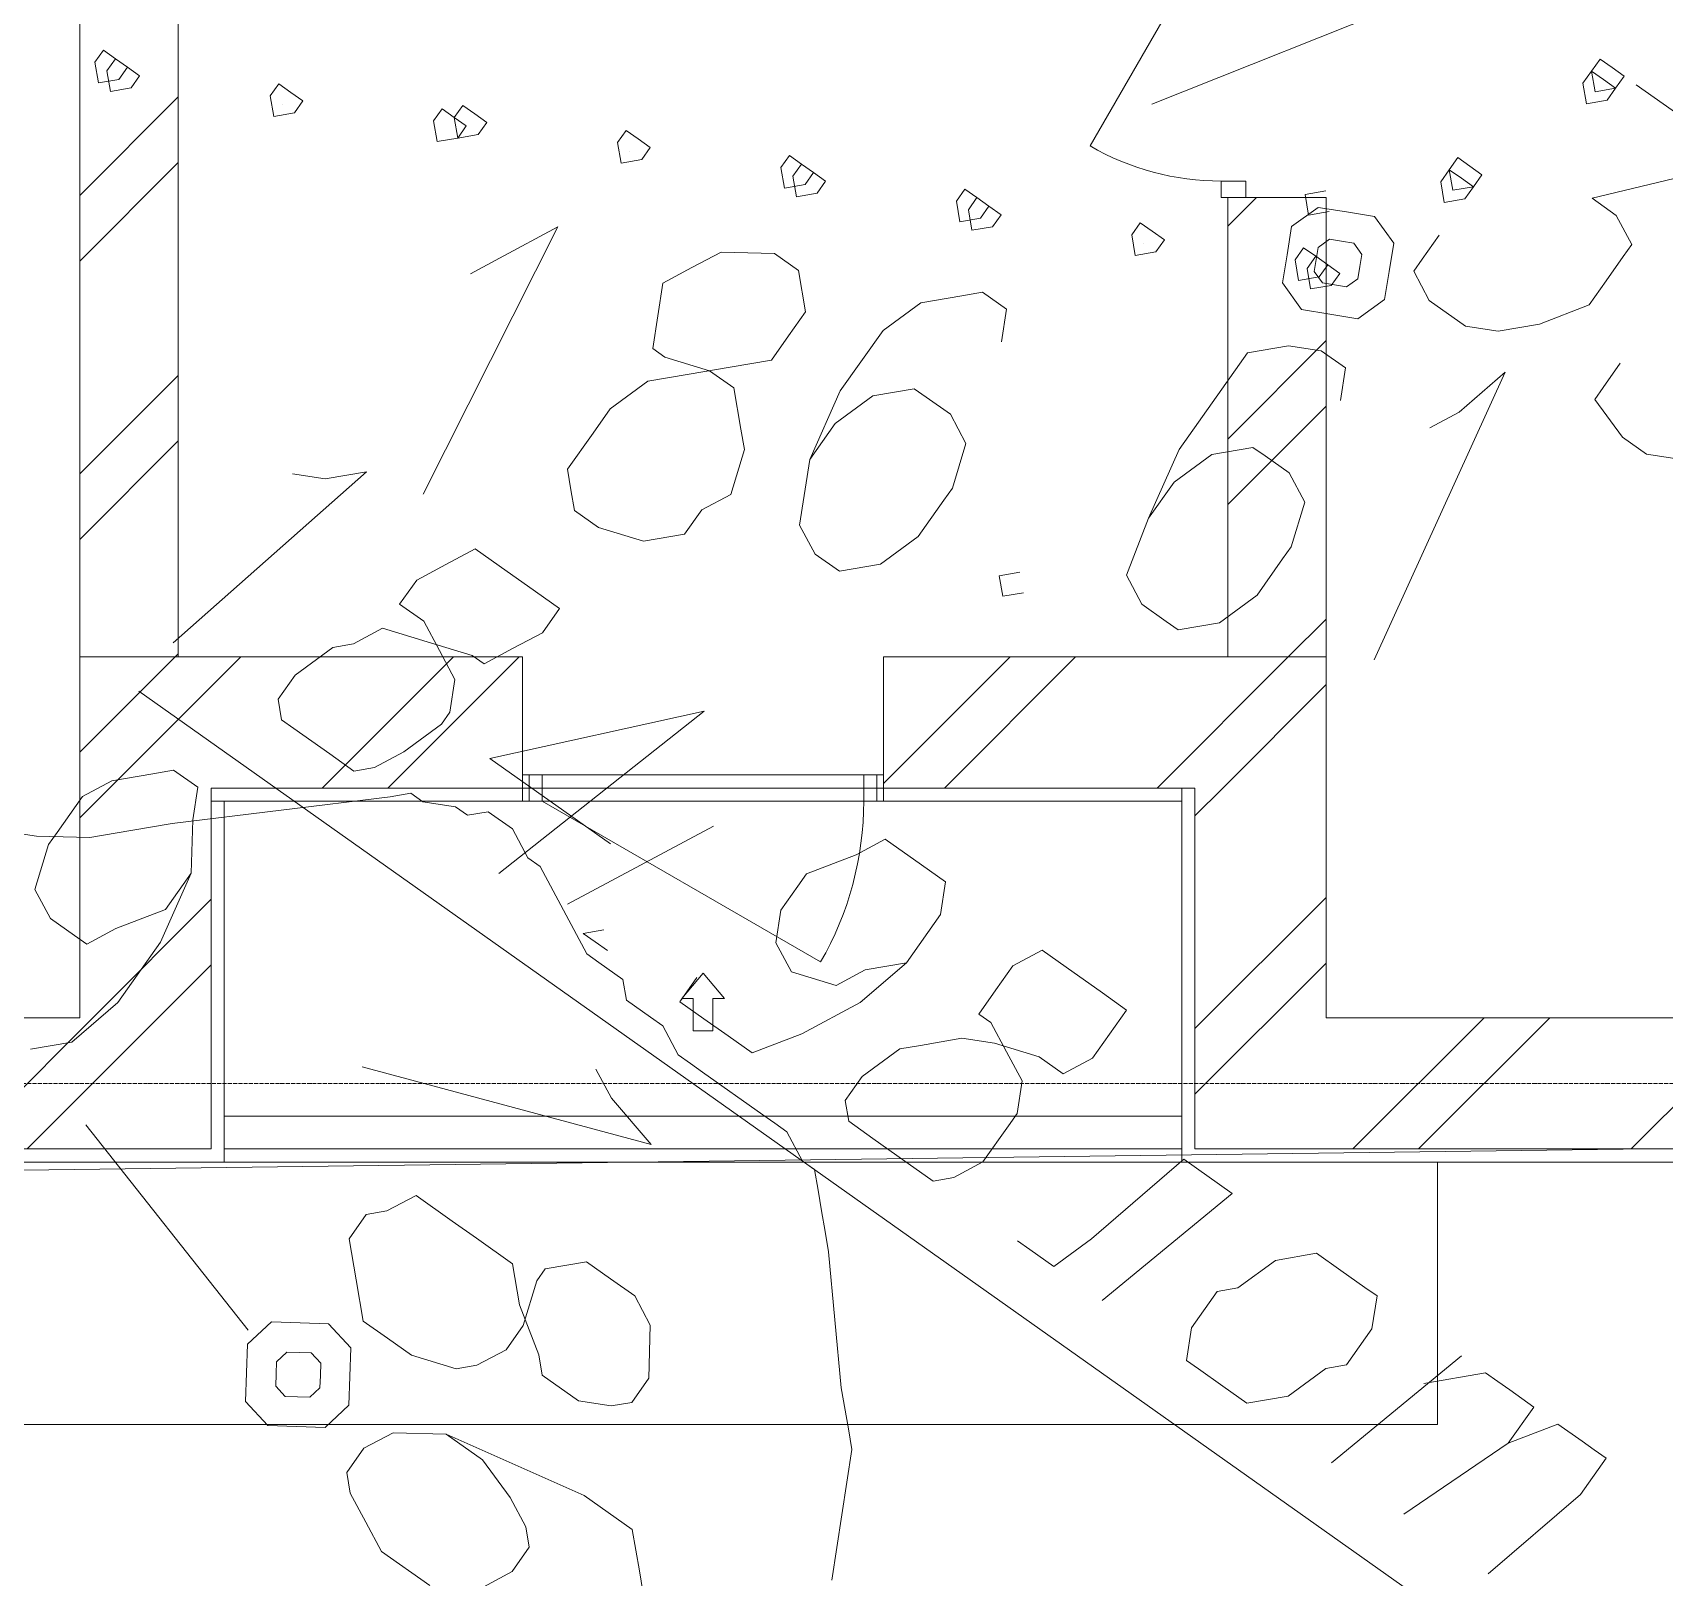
# Model space of a CAD drawing. Header units: millimetres. Extents: x -45570 to 57695, y -24100 to 57483.
# Drawn here: x 5756 to 10731, y -1506 to 3202 of the extents above; entities that cross this region are included whole.
import ezdxf

# ---------------------------------------------------------------- set-up
doc = ezdxf.new("R2010")
doc.units = ezdxf.units.MM
doc.linetypes.add('Осевая 12-2-2', pattern=[16, 12, -2, 0, -2])
for name, color, linetype, lineweight in [('A-DOOR', 8, 'Continuous', 9), ('A-FLOR', 8, 'Continuous', 9), ('A-WALL', 8, 'Continuous', 18), ('A-WALL-PATT', 8, 'Continuous', 9), ('S-GRID', 8, 'Continuous', 9), ('НВК_ГП', 8, 'Continuous', 18), ('НВК_топо', 9, 'Continuous', 9)]:
    doc.layers.add(name, color=color, linetype=linetype, lineweight=lineweight)
pattern_1 = [(45, (0, 0), (-424.264, 424.264), []), (45, (0, 200), (-424.264, 424.264), [])]

# ---------------------------------------------------------------- blocks, each defined once
blk = doc.blocks.new('ТОПО')
at = {"layer": 'НВК_топо'}
for p, q in [((10167.5, 3382), (9168.5, 2984.6)), ((5971.8, 3148.5), (5945.8, 3111.7)), ((5971.8, 3148.5), (5945.8, 3111.7)), ((5971.8, 3148.5), (5945.8, 3111.7)), ((5971.8, 3148.5), (5945.8, 3111.7)), ((5971.8, 3148.5), (5945.8, 3111.7)), ((6008.6, 3122.5), (5971.8, 3148.5)), ((6008.6, 3122.5), (5971.8, 3148.5)), ((6008.6, 3122.5), (5971.8, 3148.5)), ((6008.6, 3122.5), (5971.8, 3148.5)), ((6008.6, 3122.5), (5971.8, 3148.5)), ((5945.8, 3111.7), (5956.5, 3048.9)), ((5945.8, 3111.7), (5956.5, 3048.9)), ((5945.8, 3111.7), (5956.5, 3048.9)), ((5945.8, 3111.7), (5956.5, 3048.9)), ((5945.8, 3111.7), (5956.5, 3048.9)), ((6008.6, 3122.5), (5982.6, 3085.7)), ((6008.6, 3122.5), (5982.6, 3085.7)), ((6008.6, 3122.5), (5982.6, 3085.7)), ((5982.6, 3085.7), (5993.3, 3022.9)), ((5982.6, 3085.7), (5993.3, 3022.9)), ((5982.6, 3085.7), (5993.3, 3022.9)), ((6045.4, 3096.5), (6008.6, 3122.5)), ((6045.4, 3096.5), (6008.6, 3122.5)), ((6045.4, 3096.5), (6008.6, 3122.5)), ((6045.4, 3096.5), (6008.6, 3122.5)), ((6045.4, 3096.5), (6008.6, 3122.5)), ((6045.4, 3096.5), (6008.6, 3122.5)), ((6045.4, 3096.5), (6008.6, 3122.5)), ((6045.4, 3096.5), (6008.6, 3122.5)), ((6019.4, 3059.7), (6045.4, 3096.5)), ((6019.4, 3059.7), (6045.4, 3096.5)), ((6019.4, 3059.7), (6045.4, 3096.5)), ((6019.4, 3059.7), (6045.4, 3096.5)), ((6019.4, 3059.7), (6045.4, 3096.5)), ((6082.2, 3070.4), (6045.4, 3096.5)), ((6082.2, 3070.4), (6045.4, 3096.5)), ((6082.2, 3070.4), (6045.4, 3096.5)), ((10509.3, 3084.8), (10483.3, 3048.1)), ((10509.3, 3084.8), (10483.3, 3048.1)), ((10509.3, 3084.8), (10483.3, 3048.1)), ((10509.3, 3084.8), (10483.3, 3048.1)), ((10509.3, 3084.8), (10483.3, 3048.1)), ((10535.4, 3121.6), (10509.3, 3084.8)), ((10535.4, 3121.6), (10509.3, 3084.8)), ((10535.4, 3121.6), (10509.3, 3084.8)), ((10546.1, 3058.8), (10509.3, 3084.8)), ((10546.1, 3058.8), (10509.3, 3084.8)), ((10546.1, 3058.8), (10509.3, 3084.8)), ((10509.3, 3084.8), (10520.1, 3022)), ((10546.1, 3058.8), (10509.3, 3084.8)), ((10509.3, 3084.8), (10520.1, 3022)), ((10546.1, 3058.8), (10509.3, 3084.8)), ((10509.3, 3084.8), (10520.1, 3022)), ((10572.2, 3095.6), (10535.4, 3121.6)), ((10572.2, 3095.6), (10535.4, 3121.6)), ((10572.2, 3095.6), (10535.4, 3121.6)), ((10608.9, 3069.6), (10572.2, 3095.6)), ((10608.9, 3069.6), (10572.2, 3095.6)), ((10608.9, 3069.6), (10572.2, 3095.6)), ((5956.5, 3048.9), (6019.4, 3059.7)), ((5956.5, 3048.9), (6019.4, 3059.7)), ((5956.5, 3048.9), (6019.4, 3059.7)), ((5956.5, 3048.9), (6019.4, 3059.7)), ((5956.5, 3048.9), (6019.4, 3059.7)), ((6019.4, 3059.7), (6019.4, 3059.7)), ((6019.4, 3059.7), (6019.4, 3059.7)), ((6056.1, 3033.6), (6082.2, 3070.4)), ((6056.1, 3033.6), (6082.2, 3070.4)), ((6056.1, 3033.6), (6082.2, 3070.4)), ((6506.7, 3046.1), (6480.6, 3009.3)), ((6506.7, 3046.1), (6480.6, 3009.3)), ((6543.5, 3020.1), (6506.7, 3046.1)), ((6543.5, 3020.1), (6506.7, 3046.1)), ((10483.3, 3048.1), (10494.1, 2985.2)), ((10483.3, 3048.1), (10494.1, 2985.2)), ((10483.3, 3048.1), (10494.1, 2985.2)), ((10483.3, 3048.1), (10494.1, 2985.2)), ((10483.3, 3048.1), (10494.1, 2985.2)), ((10582.9, 3032.8), (10546.1, 3058.8)), ((10546.1, 3058.8), (10546.1, 3058.8)), ((10582.9, 3032.8), (10546.1, 3058.8)), ((10546.1, 3058.8), (10546.1, 3058.8)), ((10582.9, 3032.8), (10546.1, 3058.8)), ((10582.9, 3032.8), (10546.1, 3058.8)), ((10582.9, 3032.8), (10546.1, 3058.8)), ((10582.9, 3032.8), (10608.9, 3069.6)), ((10582.9, 3032.8), (10608.9, 3069.6)), ((10582.9, 3032.8), (10608.9, 3069.6)), ((10645.7, 3043.5), (10976.9, 2809.2)), ((5993.3, 3022.9), (6056.1, 3033.6)), ((5993.3, 3022.9), (6056.1, 3033.6)), ((5993.3, 3022.9), (6056.1, 3033.6)), ((6480.6, 3009.3), (6491.4, 2946.5)), ((6480.6, 3009.3), (6491.4, 2946.5)), ((6580.3, 2994), (6543.5, 3020.1)), ((6580.3, 2994), (6543.5, 3020.1)), ((6554.2, 2957.3), (6580.3, 2994)), ((6554.2, 2957.3), (6580.3, 2994)), ((10494.1, 2985.2), (10556.9, 2996)), ((10494.1, 2985.2), (10556.9, 2996)), ((10494.1, 2985.2), (10556.9, 2996)), ((10494.1, 2985.2), (10556.9, 2996)), ((10494.1, 2985.2), (10556.9, 2996)), ((10520.1, 3022), (10582.9, 3032.8)), ((10520.1, 3022), (10582.9, 3032.8)), ((10520.1, 3022), (10582.9, 3032.8)), ((10556.9, 2996), (10582.9, 3032.8)), ((10556.9, 2996), (10582.9, 3032.8)), ((10556.9, 2996), (10582.9, 3032.8)), ((10556.9, 2996), (10582.9, 3032.8)), ((10556.9, 2996), (10582.9, 3032.8)), ((6491.4, 2946.5), (6554.2, 2957.3)), ((6491.4, 2946.5), (6554.2, 2957.3)), ((6517.4, 2983.3), (6517.4, 2983.3)), ((6517.4, 2983.3), (6517.4, 2983.3)), ((7004.8, 2969.7), (6978.7, 2932.9)), ((7004.8, 2969.7), (6978.7, 2932.9)), ((7004.8, 2969.7), (6978.7, 2932.9)), ((7004.8, 2969.7), (6978.7, 2932.9)), ((7004.8, 2969.7), (6978.7, 2932.9)), ((7041.5, 2943.7), (7004.8, 2969.7)), ((7041.5, 2943.7), (7004.8, 2969.7)), ((7041.5, 2943.7), (7004.8, 2969.7)), ((7041.5, 2943.7), (7004.8, 2969.7)), ((7041.5, 2943.7), (7004.8, 2969.7)), ((7067.6, 2980.5), (7041.5, 2943.7)), ((7067.6, 2980.5), (7041.5, 2943.7)), ((7067.6, 2980.5), (7041.5, 2943.7)), ((7078.3, 2917.7), (7041.5, 2943.7)), ((7078.3, 2917.7), (7041.5, 2943.7)), ((7078.3, 2917.7), (7041.5, 2943.7)), ((7041.5, 2943.7), (7052.3, 2880.9)), ((7078.3, 2917.7), (7041.5, 2943.7)), ((7041.5, 2943.7), (7052.3, 2880.9)), ((7078.3, 2917.7), (7041.5, 2943.7)), ((7041.5, 2943.7), (7052.3, 2880.9)), ((7104.4, 2954.5), (7067.6, 2980.5)), ((7104.4, 2954.5), (7067.6, 2980.5)), ((7104.4, 2954.5), (7067.6, 2980.5)), ((7141.2, 2928.4), (7104.4, 2954.5)), ((7141.2, 2928.4), (7104.4, 2954.5)), ((7141.2, 2928.4), (7104.4, 2954.5)), ((6978.7, 2932.9), (6989.5, 2870.1)), ((6978.7, 2932.9), (6989.5, 2870.1)), ((6978.7, 2932.9), (6989.5, 2870.1)), ((6978.7, 2932.9), (6989.5, 2870.1)), ((6978.7, 2932.9), (6989.5, 2870.1)), ((7052.3, 2880.9), (7078.3, 2917.7)), ((7052.3, 2880.9), (7078.3, 2917.7)), ((7052.3, 2880.9), (7078.3, 2917.7)), ((7052.3, 2880.9), (7078.3, 2917.7)), ((7052.3, 2880.9), (7078.3, 2917.7)), ((7052.3, 2880.9), (7115.1, 2891.6)), ((7052.3, 2880.9), (7115.1, 2891.6)), ((7052.3, 2880.9), (7115.1, 2891.6)), ((7078.3, 2917.7), (7078.3, 2917.7)), ((7078.3, 2917.7), (7078.3, 2917.7)), ((7115.1, 2891.6), (7141.2, 2928.4)), ((7115.1, 2891.6), (7141.2, 2928.4)), ((7115.1, 2891.6), (7141.2, 2928.4)), ((7565.7, 2904.1), (7539.6, 2867.3)), ((7565.7, 2904.1), (7539.6, 2867.3)), ((7602.4, 2878.1), (7565.7, 2904.1)), ((7602.4, 2878.1), (7565.7, 2904.1)), ((6989.5, 2870.1), (7052.3, 2880.9)), ((6989.5, 2870.1), (7052.3, 2880.9)), ((6989.5, 2870.1), (7052.3, 2880.9)), ((6989.5, 2870.1), (7052.3, 2880.9)), ((6989.5, 2870.1), (7052.3, 2880.9)), ((7539.6, 2867.3), (7550.4, 2804.5)), ((7539.6, 2867.3), (7550.4, 2804.5)), ((7576.4, 2841.3), (7576.4, 2841.3)), ((7576.4, 2841.3), (7576.4, 2841.3)), ((7639.2, 2852.1), (7602.4, 2878.1)), ((7639.2, 2852.1), (7602.4, 2878.1)), ((7613.2, 2815.3), (7639.2, 2852.1)), ((7613.2, 2815.3), (7639.2, 2852.1)), ((7550.4, 2804.5), (7613.2, 2815.3)), ((7550.4, 2804.5), (7613.2, 2815.3)), ((8063.7, 2827.7), (8037.7, 2790.9)), ((8063.7, 2827.7), (8037.7, 2790.9)), ((8063.7, 2827.7), (8037.7, 2790.9)), ((8063.7, 2827.7), (8037.7, 2790.9)), ((8063.7, 2827.7), (8037.7, 2790.9)), ((8037.7, 2790.9), (8048.4, 2728.1)), ((8037.7, 2790.9), (8048.4, 2728.1)), ((8037.7, 2790.9), (8048.4, 2728.1)), ((8037.7, 2790.9), (8048.4, 2728.1)), ((8037.7, 2790.9), (8048.4, 2728.1)), ((8100.5, 2801.7), (8063.7, 2827.7)), ((8100.5, 2801.7), (8063.7, 2827.7)), ((8100.5, 2801.7), (8063.7, 2827.7)), ((8100.5, 2801.7), (8063.7, 2827.7)), ((8100.5, 2801.7), (8063.7, 2827.7)), ((8100.5, 2801.7), (8074.5, 2764.9)), ((8100.5, 2801.7), (8074.5, 2764.9)), ((8100.5, 2801.7), (8074.5, 2764.9)), ((8137.3, 2775.7), (8100.5, 2801.7)), ((8137.3, 2775.7), (8100.5, 2801.7)), ((8137.3, 2775.7), (8100.5, 2801.7)), ((8137.3, 2775.7), (8100.5, 2801.7)), ((8137.3, 2775.7), (8100.5, 2801.7)), ((8137.3, 2775.7), (8100.5, 2801.7)), ((8137.3, 2775.7), (8100.5, 2801.7)), ((8137.3, 2775.7), (8100.5, 2801.7)), ((10101.8, 2821.1), (10075.8, 2784.3)), ((10101.8, 2821.1), (10075.8, 2784.3)), ((10101.8, 2821.1), (10075.8, 2784.3)), ((10138.6, 2795), (10101.8, 2821.1)), ((10138.6, 2795), (10101.8, 2821.1)), ((10138.6, 2795), (10101.8, 2821.1)), ((10175.4, 2769), (10138.6, 2795)), ((10175.4, 2769), (10138.6, 2795)), ((10175.4, 2769), (10138.6, 2795)), ((10976.9, 2809.2), (10511.1, 2697.1)), ((8048.4, 2728.1), (8111.3, 2738.9)), ((8048.4, 2728.1), (8111.3, 2738.9)), ((8048.4, 2728.1), (8111.3, 2738.9)), ((8048.4, 2728.1), (8111.3, 2738.9)), ((8048.4, 2728.1), (8111.3, 2738.9)), ((8074.5, 2764.9), (8085.2, 2702.1)), ((8074.5, 2764.9), (8085.2, 2702.1)), ((8074.5, 2764.9), (8085.2, 2702.1)), ((8111.3, 2738.9), (8137.3, 2775.7)), ((8111.3, 2738.9), (8137.3, 2775.7)), ((8111.3, 2738.9), (8137.3, 2775.7)), ((8111.3, 2738.9), (8137.3, 2775.7)), ((8111.3, 2738.9), (8137.3, 2775.7)), ((8111.3, 2738.9), (8111.3, 2738.9)), ((8111.3, 2738.9), (8111.3, 2738.9)), ((8174.1, 2749.6), (8137.3, 2775.7)), ((8174.1, 2749.6), (8137.3, 2775.7)), ((8174.1, 2749.6), (8137.3, 2775.7)), ((8148.1, 2712.8), (8174.1, 2749.6)), ((8148.1, 2712.8), (8174.1, 2749.6)), ((8148.1, 2712.8), (8174.1, 2749.6)), ((10075.8, 2784.3), (10049.8, 2747.5)), ((10075.8, 2784.3), (10049.8, 2747.5)), ((10075.8, 2784.3), (10049.8, 2747.5)), ((10075.8, 2784.3), (10049.8, 2747.5)), ((10075.8, 2784.3), (10049.8, 2747.5)), ((10049.8, 2747.5), (10060.5, 2684.7)), ((10049.8, 2747.5), (10060.5, 2684.7)), ((10049.8, 2747.5), (10060.5, 2684.7)), ((10049.8, 2747.5), (10060.5, 2684.7)), ((10049.8, 2747.5), (10060.5, 2684.7)), ((10112.6, 2758.2), (10075.8, 2784.3)), ((10112.6, 2758.2), (10075.8, 2784.3)), ((10112.6, 2758.2), (10075.8, 2784.3)), ((10075.8, 2784.3), (10086.6, 2721.5)), ((10112.6, 2758.2), (10075.8, 2784.3)), ((10075.8, 2784.3), (10086.6, 2721.5)), ((10112.6, 2758.2), (10075.8, 2784.3)), ((10075.8, 2784.3), (10086.6, 2721.5)), ((10149.4, 2732.2), (10112.6, 2758.2)), ((10112.6, 2758.2), (10112.6, 2758.2)), ((10149.4, 2732.2), (10112.6, 2758.2)), ((10112.6, 2758.2), (10112.6, 2758.2)), ((10149.4, 2732.2), (10112.6, 2758.2)), ((10149.4, 2732.2), (10112.6, 2758.2)), ((10149.4, 2732.2), (10112.6, 2758.2)), ((10149.4, 2732.2), (10175.4, 2769)), ((10149.4, 2732.2), (10175.4, 2769)), ((10149.4, 2732.2), (10175.4, 2769)), ((8085.2, 2702.1), (8148.1, 2712.8)), ((8085.2, 2702.1), (8148.1, 2712.8)), ((8085.2, 2702.1), (8148.1, 2712.8)), ((8598.6, 2725.3), (8572.6, 2688.5)), ((8598.6, 2725.3), (8572.6, 2688.5)), ((8598.6, 2725.3), (8572.6, 2688.5)), ((8598.6, 2725.3), (8572.6, 2688.5)), ((8598.6, 2725.3), (8572.6, 2688.5)), ((8572.6, 2688.5), (8583.3, 2625.7)), ((8572.6, 2688.5), (8583.3, 2625.7)), ((8572.6, 2688.5), (8583.3, 2625.7)), ((8572.6, 2688.5), (8583.3, 2625.7)), ((8572.6, 2688.5), (8583.3, 2625.7)), ((8635.4, 2699.3), (8598.6, 2725.3)), ((8635.4, 2699.3), (8598.6, 2725.3)), ((8635.4, 2699.3), (8598.6, 2725.3)), ((8635.4, 2699.3), (8598.6, 2725.3)), ((8635.4, 2699.3), (8598.6, 2725.3)), ((8635.4, 2699.3), (8609.3, 2662.5)), ((8635.4, 2699.3), (8609.3, 2662.5)), ((8635.4, 2699.3), (8609.3, 2662.5)), ((8672.2, 2673.3), (8635.4, 2699.3)), ((8672.2, 2673.3), (8635.4, 2699.3)), ((8672.2, 2673.3), (8635.4, 2699.3)), ((8672.2, 2673.3), (8635.4, 2699.3)), ((8672.2, 2673.3), (8635.4, 2699.3)), ((8672.2, 2673.3), (8635.4, 2699.3)), ((8672.2, 2673.3), (8635.4, 2699.3)), ((8672.2, 2673.3), (8635.4, 2699.3)), ((9698.9, 2719.7), (9636, 2709)), ((9636, 2709), (9646.8, 2646.2)), ((10060.5, 2684.7), (10123.4, 2695.4)), ((10060.5, 2684.7), (10123.4, 2695.4)), ((10060.5, 2684.7), (10123.4, 2695.4)), ((10060.5, 2684.7), (10123.4, 2695.4)), ((10060.5, 2684.7), (10123.4, 2695.4)), ((10086.6, 2721.5), (10149.4, 2732.2)), ((10086.6, 2721.5), (10149.4, 2732.2)), ((10086.6, 2721.5), (10149.4, 2732.2)), ((10123.4, 2695.4), (10149.4, 2732.2)), ((10123.4, 2695.4), (10149.4, 2732.2)), ((10123.4, 2695.4), (10149.4, 2732.2)), ((10123.4, 2695.4), (10149.4, 2732.2)), ((10123.4, 2695.4), (10149.4, 2732.2)), ((10511.1, 2697.1), (10584.6, 2645.1)), ((8609.3, 2662.5), (8620.1, 2599.7)), ((8609.3, 2662.5), (8620.1, 2599.7)), ((8609.3, 2662.5), (8620.1, 2599.7)), ((8646.1, 2636.5), (8672.2, 2673.3)), ((8646.1, 2636.5), (8672.2, 2673.3)), ((8646.1, 2636.5), (8672.2, 2673.3)), ((8646.1, 2636.5), (8672.2, 2673.3)), ((8646.1, 2636.5), (8672.2, 2673.3)), ((8709, 2647.2), (8672.2, 2673.3)), ((8709, 2647.2), (8672.2, 2673.3)), ((8709, 2647.2), (8672.2, 2673.3)), ((8682.9, 2610.4), (8709, 2647.2)), ((8682.9, 2610.4), (8709, 2647.2)), ((8682.9, 2610.4), (8709, 2647.2)), ((9646.8, 2646.2), (9709.6, 2656.9)), ((10584.6, 2645.1), (10632.2, 2556.2)), ((7357.4, 2609.8), (6947.1, 1795.9)), ((7179.7, 2514.7), (7357.4, 2609.8)), ((8583.3, 2625.7), (8646.1, 2636.5)), ((8583.3, 2625.7), (8646.1, 2636.5)), ((8583.3, 2625.7), (8646.1, 2636.5)), ((8583.3, 2625.7), (8646.1, 2636.5)), ((8583.3, 2625.7), (8646.1, 2636.5)), ((8620.1, 2599.7), (8682.9, 2610.4)), ((8620.1, 2599.7), (8682.9, 2610.4)), ((8620.1, 2599.7), (8682.9, 2610.4)), ((8646.1, 2636.5), (8646.1, 2636.5)), ((8646.1, 2636.5), (8646.1, 2636.5)), ((9133.5, 2622.9), (9107.4, 2586.1)), ((9133.5, 2622.9), (9107.4, 2586.1)), ((9170.2, 2596.9), (9133.5, 2622.9)), ((9170.2, 2596.9), (9133.5, 2622.9)), ((9207, 2570.9), (9170.2, 2596.9)), ((9207, 2570.9), (9170.2, 2596.9)), ((9107.4, 2586.1), (9118.2, 2523.3)), ((9107.4, 2586.1), (9118.2, 2523.3)), ((9144.2, 2560.1), (9144.2, 2560.1)), ((9144.2, 2560.1), (9144.2, 2560.1)), ((9181, 2534.1), (9207, 2570.9)), ((9181, 2534.1), (9207, 2570.9)), ((9631.5, 2546.5), (9605.5, 2509.8)), ((9631.5, 2546.5), (9605.5, 2509.8)), ((9631.5, 2546.5), (9605.5, 2509.8)), ((9631.5, 2546.5), (9605.5, 2509.8)), ((9631.5, 2546.5), (9605.5, 2509.8)), ((9668.3, 2520.5), (9631.5, 2546.5)), ((9668.3, 2520.5), (9631.5, 2546.5)), ((9668.3, 2520.5), (9631.5, 2546.5)), ((9668.3, 2520.5), (9631.5, 2546.5)), ((9668.3, 2520.5), (9631.5, 2546.5)), ((9993.2, 2511.5), (10045.3, 2585.1)), ((10632.2, 2556.2), (10606.2, 2519.4)), ((7090.8, 2467.1), (7179.7, 2514.7)), ((7855.5, 2533.4), (7766.6, 2485.9)), ((8017.9, 2528.9), (7855.5, 2533.4)), ((8091.5, 2476.8), (8017.9, 2528.9)), ((9118.2, 2523.3), (9181, 2534.1)), ((9118.2, 2523.3), (9181, 2534.1)), ((9605.5, 2509.8), (9616.2, 2446.9)), ((9605.5, 2509.8), (9616.2, 2446.9)), ((9605.5, 2509.8), (9616.2, 2446.9)), ((9605.5, 2509.8), (9616.2, 2446.9)), ((9605.5, 2509.8), (9616.2, 2446.9)), ((9668.3, 2520.5), (9642.3, 2483.7)), ((9668.3, 2520.5), (9642.3, 2483.7)), ((9668.3, 2520.5), (9642.3, 2483.7)), ((9705.1, 2494.5), (9668.3, 2520.5)), ((9705.1, 2494.5), (9668.3, 2520.5)), ((9705.1, 2494.5), (9668.3, 2520.5)), ((9705.1, 2494.5), (9668.3, 2520.5)), ((9705.1, 2494.5), (9668.3, 2520.5)), ((9705.1, 2494.5), (9668.3, 2520.5)), ((9705.1, 2494.5), (9668.3, 2520.5)), ((9705.1, 2494.5), (9668.3, 2520.5)), ((9679.1, 2457.7), (9705.1, 2494.5)), ((9679.1, 2457.7), (9705.1, 2494.5)), ((9679.1, 2457.7), (9705.1, 2494.5)), ((9679.1, 2457.7), (9705.1, 2494.5)), ((9679.1, 2457.7), (9705.1, 2494.5)), ((9741.9, 2468.4), (9705.1, 2494.5)), ((9741.9, 2468.4), (9705.1, 2494.5)), ((9741.9, 2468.4), (9705.1, 2494.5)), ((9967.2, 2474.7), (9993.2, 2511.5)), ((10606.2, 2519.4), (10554.1, 2445.8)), ((7677.7, 2438.3), (7662.5, 2338.7)), ((7766.6, 2485.9), (7677.7, 2438.3)), ((8113, 2351.2), (8091.5, 2476.8)), ((9616.2, 2446.9), (9679.1, 2457.7)), ((9616.2, 2446.9), (9679.1, 2457.7)), ((9616.2, 2446.9), (9679.1, 2457.7)), ((9616.2, 2446.9), (9679.1, 2457.7)), ((9616.2, 2446.9), (9679.1, 2457.7)), ((9642.3, 2483.7), (9653, 2420.9)), ((9642.3, 2483.7), (9653, 2420.9)), ((9642.3, 2483.7), (9653, 2420.9)), ((9679.1, 2457.7), (9679.1, 2457.7)), ((9679.1, 2457.7), (9679.1, 2457.7)), ((9715.9, 2431.7), (9741.9, 2468.4)), ((9715.9, 2431.7), (9741.9, 2468.4)), ((9715.9, 2431.7), (9741.9, 2468.4)), ((10014.7, 2385.8), (9967.2, 2474.7)), ((10554.1, 2445.8), (10502, 2372.3)), ((8589.6, 2400.4), (8463.9, 2378.9)), ((8652.4, 2411.2), (8589.6, 2400.4)), ((8726, 2359.1), (8652.4, 2411.2)), ((9653, 2420.9), (9715.9, 2431.7)), ((9653, 2420.9), (9715.9, 2431.7)), ((9653, 2420.9), (9715.9, 2431.7)), ((7662.5, 2338.7), (7647.2, 2239.1)), ((8060.9, 2277.6), (8113, 2351.2)), ((8463.9, 2378.9), (8349, 2294.6)), ((8710.7, 2259.5), (8726, 2359.1)), ((10125.1, 2307.7), (10014.7, 2385.8)), ((10502, 2372.3), (10350.3, 2314)), ((8349, 2294.6), (8218.8, 2110.6)), ((10224.7, 2292.4), (10125.1, 2307.7)), ((10350.3, 2314), (10224.7, 2292.4)), ((7647.2, 2239.1), (7684, 2213.1)), ((8008.9, 2204), (8060.9, 2277.6)), ((9585.7, 2247.7), (9460, 2226.2)), ((9685.3, 2232.4), (9585.7, 2247.7)), ((7684, 2213.1), (7820.4, 2171.7)), ((7883.2, 2182.5), (8008.9, 2204)), ((9460, 2226.2), (9381.9, 2115.8)), ((9758.9, 2180.4), (9685.3, 2232.4)), ((10545.1, 2121), (10597.1, 2194.6)), ((7517, 2055.1), (7631.9, 2139.5)), ((7631.9, 2139.5), (7757.6, 2161)), ((7757.6, 2161), (7883.2, 2182.5)), ((7820.4, 2171.7), (7894, 2119.7)), ((9743.6, 2080.7), (9758.9, 2180.4)), ((10246.2, 2166.8), (9846.7, 1290.1)), ((10105.3, 2045.7), (10246.2, 2166.8)), ((7894, 2119.7), (7915.5, 1994)), ((8218.8, 2110.6), (8125.5, 1900.7)), ((8318.5, 2095.4), (8203.6, 2011)), ((8444.1, 2116.9), (8318.5, 2095.4)), ((8480.9, 2090.8), (8444.1, 2116.9)), ((8554.5, 2038.8), (8480.9, 2090.8)), ((9381.9, 2115.8), (9251.8, 1931.9)), ((10519, 2084.2), (10545.1, 2121)), ((7465, 1981.6), (7517, 2055.1)), ((10016.4, 1998.1), (10105.3, 2045.7)), ((10603.4, 1969.3), (10519, 2084.2)), ((7915.5, 1994), (7926.2, 1931.2)), ((8203.6, 2011), (8125.5, 1900.7)), ((8602, 1949.9), (8554.5, 2038.8)), ((7386.9, 1871.2), (7465, 1981.6)), ((8560.7, 1813.5), (8602, 1949.9)), ((10676.9, 1917.2), (10603.4, 1969.3)), ((7926.2, 1931.2), (7884.9, 1794.8)), ((8125.5, 1900.7), (8094.9, 1701.4)), ((9251.8, 1931.9), (9158.4, 1721.9)), ((9351.4, 1916.6), (9236.5, 1832.2)), ((9477, 1938.1), (9351.4, 1916.6)), ((9513.8, 1912.1), (9477, 1938.1)), ((9587.4, 1860), (9513.8, 1912.1)), ((10776.6, 1901.9), (10676.9, 1917.2)), ((6773.9, 1863.2), (6184.2, 1341.9)), ((6548.6, 1857), (6648.2, 1841.7)), ((6648.2, 1841.7), (6773.9, 1863.2)), ((7397.6, 1808.4), (7386.9, 1871.2)), ((9635, 1771.1), (9587.4, 1860)), ((7408.4, 1745.5), (7397.6, 1808.4)), ((7884.9, 1794.8), (7796.1, 1747.3)), ((8534.7, 1776.7), (8560.7, 1813.5)), ((9236.5, 1832.2), (9158.4, 1721.9)), ((7482, 1693.5), (7408.4, 1745.5)), ((7796.1, 1747.3), (7744, 1673.7)), ((8456.6, 1666.4), (8534.7, 1776.7)), ((9593.7, 1634.7), (9635, 1771.1)), ((7618.4, 1652.2), (7482, 1693.5)), ((8094.9, 1701.4), (8142.5, 1612.6)), ((9158.4, 1721.9), (9091.1, 1548.7)), ((7744, 1673.7), (7618.4, 1652.2)), ((8341.7, 1582), (8456.6, 1666.4)), ((7105, 1628.9), (7016.2, 1581.4)), ((7178.6, 1576.9), (7105, 1628.9)), ((8142.5, 1612.6), (8216, 1560.5)), ((9489.5, 1487.6), (9567.6, 1597.9)), ((9567.6, 1597.9), (9593.7, 1634.7)), ((7016.2, 1581.4), (6927.3, 1533.8)), ((7289, 1498.7), (7178.6, 1576.9)), ((8216, 1560.5), (8341.7, 1582)), ((8766.2, 1557.7), (8703.4, 1546.9)), ((8703.4, 1546.9), (8714.1, 1484.1)), ((9091.1, 1548.7), (9138.6, 1459.8)), ((6927.3, 1533.8), (6875.2, 1460.2)), ((7362.5, 1446.7), (7289, 1498.7)), ((8714.1, 1484.1), (8776.9, 1494.9)), ((6875.2, 1460.2), (6948.8, 1408.2)), ((7310.5, 1373.1), (7362.5, 1446.7)), ((9138.6, 1459.8), (9212.2, 1407.8)), ((9374.6, 1403.2), (9489.5, 1487.6)), ((6948.8, 1408.2), (6996.4, 1319.3)), ((9212.2, 1407.8), (9249, 1381.7)), ((9249, 1381.7), (9374.6, 1403.2)), ((6734.3, 1339.1), (6823.2, 1386.7)), ((6823.2, 1386.7), (6959.6, 1345.3)), ((6959.6, 1345.3), (7096, 1304)), ((7221.6, 1325.6), (7310.5, 1373.1)), ((6556.6, 1244), (6671.5, 1328.4)), ((6671.5, 1328.4), (6734.3, 1339.1)), ((6996.4, 1319.3), (7043.9, 1230.5)), ((7096, 1304), (7132.8, 1278)), ((7132.8, 1278), (7221.6, 1325.6)), ((6504.5, 1170.4), (6556.6, 1244)), ((10311, -1799.1), (6080, 1194.7)), ((7043.9, 1230.5), (7028.6, 1130.8)), ((6515.3, 1107.6), (6504.5, 1170.4)), ((6552.1, 1081.6), (6515.3, 1107.6)), ((7028.6, 1130.8), (7002.6, 1094)), ((7804, 1134.3), (7149.8, 989.9)), ((7177.5, 639), (7804, 1134.3)), ((6662.4, 1003.5), (6552.1, 1081.6)), ((7002.6, 1094), (6887.7, 1009.7)), ((6736, 951.4), (6662.4, 1003.5)), ((6887.7, 1009.7), (6798.8, 962.2)), ((6123.1, 943.4), (6185.9, 954.2)), ((6185.9, 954.2), (6259.5, 902.1)), ((6798.8, 962.2), (6736, 951.4)), ((7149.8, 989.9), (7517.7, 729.6)), ((5908.6, 874.4), (5997.4, 921.9)), ((5997.4, 921.9), (6123.1, 943.4)), ((6259.5, 902.1), (6244.2, 802.5)), ((5830.5, 764), (5908.6, 874.4)), ((6846.4, 873.3), (6181.4, 791.8)), ((6909.2, 884.1), (6846.4, 873.3)), ((6946, 858), (6909.2, 884.1)), ((7045.6, 842.8), (6946, 858)), ((6244.2, 802.5), (6239.7, 640.1)), ((7082.4, 816.7), (7045.6, 842.8)), ((7145.3, 827.5), (7082.4, 816.7)), ((7218.8, 775.4), (7145.3, 827.5)), ((5767.6, 753.3), (5668, 768.5)), ((5930.1, 748.7), (5767.6, 753.3)), ((5804.4, 727.2), (5830.5, 764)), ((6055.7, 770.2), (5930.1, 748.7)), ((6181.4, 791.8), (6055.7, 770.2)), ((7266.4, 686.6), (7218.8, 775.4)), ((7387.5, 545.6), (7831.8, 783.4)), ((5763.1, 590.8), (5804.4, 727.2)), ((8267, 696.2), (8355.9, 743.8)), ((8355.9, 743.8), (8466.3, 665.7)), ((7303.2, 660.5), (7266.4, 686.6)), ((7445.8, 394), (7303.2, 660.5)), ((8115.4, 637.9), (8267, 696.2)), ((8466.3, 665.7), (8539.9, 613.6)), ((6239.7, 640.1), (6146.3, 430.1)), ((6239.7, 640.1), (6161.6, 529.7)), ((8037.3, 527.6), (8089.3, 601.1)), ((8089.3, 601.1), (8115.4, 637.9)), ((8539.9, 613.6), (8524.6, 514)), ((5810.7, 502), (5763.1, 590.8)), ((5884.2, 449.9), (5810.7, 502)), ((6161.6, 529.7), (6009.9, 471.4)), ((8022, 427.9), (8037.3, 527.6)), ((8524.6, 514), (8420.4, 366.8)), ((5921, 423.9), (5884.2, 449.9)), ((6009.9, 471.4), (5921, 423.9)), ((7497.9, 467.5), (7435.1, 456.8)), ((7435.1, 456.8), (7471.8, 430.7)), ((6146.3, 430.1), (6016.1, 246.1)), ((7471.8, 430.7), (7508.6, 404.7)), ((8069.5, 339.1), (8022, 427.9)), ((8834.2, 405.4), (8745.3, 357.8)), ((8907.8, 353.3), (8834.2, 405.4)), ((7482.6, 367.9), (7445.8, 394)), ((7556.2, 315.9), (7482.6, 367.9)), ((8420.4, 366.8), (8279.5, 245.7)), ((8420.4, 366.8), (8294.8, 345.3)), ((8745.3, 357.8), (8693.3, 284.2)), ((9018.1, 275.2), (8907.8, 353.3)), ((7566.9, 253), (7556.2, 315.9)), ((7729.4, 248.5), (7781.4, 322.1)), ((8205.9, 297.8), (8069.5, 339.1)), ((8294.8, 345.3), (8205.9, 297.8)), ((7640.5, 201), (7566.9, 253)), ((8693.3, 284.2), (8641.2, 210.6)), ((9091.7, 223.1), (9018.1, 275.2)), ((6016.1, 246.1), (5875.2, 125)), ((7677.3, 174.9), (7640.5, 201)), ((7803, 196.4), (7729.4, 248.5)), ((8279.5, 245.7), (8101.8, 150.6)), ((8641.2, 210.6), (8678, 184.6)), ((9039.6, 149.6), (9091.7, 223.1)), ((7724.9, 86.1), (7677.3, 174.9)), ((7876.5, 144.4), (7803, 196.4)), ((8101.8, 150.6), (7950.1, 92.3)), ((8678, 184.6), (8725.5, 95.8)), ((8987.6, 76), (9039.6, 149.6)), ((5875.2, 125), (5749.6, 103.5)), ((7950.1, 92.3), (7876.5, 144.4)), ((8285.8, 20.5), (8400.7, 104.8)), ((8400.7, 104.8), (8463.5, 115.5)), ((8463.5, 115.5), (8589.1, 137.1)), ((8589.1, 137.1), (8688.7, 121.8)), ((8688.7, 121.8), (8825.1, 80.5)), ((7642.2, -186.7), (6761, 50.4)), ((7761.7, 60), (7724.9, 86.1)), ((7798.4, 34), (7761.7, 60)), ((8725.5, 95.8), (8773.1, 6.9)), ((8825.1, 80.5), (8898.7, 28.4)), ((8898.7, 28.4), (8987.6, 76)), ((7473.6, 43), (7521.1, -45.8)), ((7982.4, -96.2), (7798.4, 34)), ((8233.7, -53.1), (8285.8, 20.5)), ((8773.1, 6.9), (8757.8, -92.7)), ((-3317.5, -382.1), (24878.8, -15.9)), ((7521.1, -45.8), (7642.2, -186.7)), ((8019.2, -122.2), (7982.4, -96.2)), ((8244.5, -116), (8233.7, -53.1)), ((8757.8, -92.7), (8731.8, -129.5)), ((6413.5, -752.8), (5918.2, -126.3)), ((8056, -148.2), (8019.2, -122.2)), ((8103.5, -237.1), (8056, -148.2)), ((8318, -168), (8244.5, -116)), ((8731.8, -129.5), (8653.7, -239.9)), ((8391.6, -220.1), (8318, -168)), ((8140.3, -263.1), (8103.5, -237.1)), ((8502, -298.2), (8391.6, -220.1)), ((8653.7, -239.9), (8564.8, -287.4)), ((9266.6, -231.9), (8984.8, -474.2)), ((9413.8, -336.1), (9266.6, -231.9)), ((8151.1, -325.9), (8140.3, -263.1)), ((8564.8, -287.4), (8502, -298.2)), ((6836.3, -389.4), (6925.1, -341.9)), ((6925.1, -341.9), (7035.5, -420)), ((8161.8, -388.8), (8151.1, -325.9)), ((9017.1, -662.7), (9413.8, -336.1)), ((6773.5, -400.2), (6836.3, -389.4)), ((8172.6, -451.6), (8161.8, -388.8)), ((6721.4, -473.8), (6773.5, -400.2)), ((7035.5, -420), (7109.1, -472)), ((6742.9, -599.4), (6721.4, -473.8)), ((7109.1, -472), (7219.5, -550.1)), ((8183.3, -514.4), (8172.6, -451.6)), ((8796.3, -506.5), (8759.5, -480.4)), ((8984.8, -474.2), (8869.9, -558.5)), ((7444.7, -543.9), (7319.1, -565.4)), ((7518.3, -596), (7444.7, -543.9)), ((8221.9, -928.1), (8183.3, -514.4)), ((8869.9, -558.5), (8796.3, -506.5)), ((9430.8, -624.1), (9545.7, -539.8)), ((9545.7, -539.8), (9671.3, -518.3)), ((9671.3, -518.3), (9744.9, -570.3)), ((7219.5, -550.1), (7241, -675.8)), ((7319.1, -565.4), (7293.1, -602.2)), ((7591.9, -648), (7518.3, -596)), ((9744.9, -570.3), (9818.5, -622.4)), ((6764.4, -725.1), (6742.9, -599.4)), ((7293.1, -602.2), (7251.7, -738.6)), ((9289.9, -745.3), (9368, -634.9)), ((9368, -634.9), (9430.8, -624.1)), ((9818.5, -622.4), (9855.3, -648.4)), ((7241, -675.8), (7299.3, -827.5)), ((7639.4, -736.9), (7591.9, -648)), ((9855.3, -648.4), (9840, -748.1)), ((6838, -777.1), (6764.4, -725.1)), ((7251.7, -738.6), (7199.7, -812.2)), ((7634.9, -899.3), (7639.4, -736.9)), ((9274.6, -844.9), (9289.9, -745.3)), ((6911.6, -829.2), (6838, -777.1)), ((9840, -748.1), (9761.9, -858.4)), ((7048, -870.5), (6911.6, -829.2)), ((7199.7, -812.2), (7110.8, -859.7)), ((7299.3, -827.5), (7310.1, -890.3)), ((9311.4, -870.9), (9274.6, -844.9)), ((10112.8, -830.7), (9716.1, -1157.3)), ((7110.8, -859.7), (7048, -870.5)), ((7310.1, -890.3), (7420.4, -968.4)), ((9385, -923), (9311.4, -870.9)), ((9699.1, -869.2), (9584.2, -953.5)), ((9761.9, -858.4), (9699.1, -869.2)), ((9997.9, -915), (10186.4, -882.7)), ((10186.4, -882.7), (10223.2, -908.8)), ((7582.9, -972.9), (7634.9, -899.3)), ((8243.4, -1053.8), (8221.9, -928.1)), ((9458.5, -975), (9385, -923)), ((10223.2, -908.8), (10260, -934.8)), ((10260, -934.8), (10333.6, -986.9)), ((7420.4, -968.4), (7520, -983.7)), ((7520, -983.7), (7582.9, -972.9)), ((9584.2, -953.5), (9458.5, -975)), ((10333.6, -986.9), (10255.5, -1097.3)), ((10255.5, -1097.3), (10407.1, -1038.9)), ((10407.1, -1038.9), (10480.7, -1091)), ((6855, -1065.2), (6766.2, -1112.8)), ((7017.4, -1069.7), (6855, -1065.2)), ((7227.4, -1163.1), (7017.4, -1069.7)), ((7127.8, -1147.8), (7017.4, -1069.7)), ((8254.1, -1116.6), (8243.4, -1053.8)), ((10480.7, -1091), (10517.5, -1117)), ((6766.2, -1112.8), (6714.1, -1186.3)), ((8238.9, -1216.2), (8254.1, -1116.6)), ((10255.5, -1097.3), (9936.8, -1313.5)), ((10554.3, -1143.1), (10476.2, -1253.5)), ((10517.5, -1117), (10554.3, -1143.1)), ((6714.1, -1186.3), (6724.8, -1249.2)), ((7212.2, -1262.7), (7127.8, -1147.8)), ((7437.4, -1256.5), (7227.4, -1163.1)), ((8223.6, -1315.8), (8238.9, -1216.2)), ((6724.8, -1249.2), (6772.4, -1338)), ((7259.7, -1351.6), (7212.2, -1262.7)), ((7584.6, -1360.6), (7437.4, -1256.5)), ((10476.2, -1253.5), (10194.4, -1495.7)), ((6772.4, -1338), (6819.9, -1426.9)), ((8208.3, -1415.5), (8223.6, -1315.8)), ((7270.5, -1414.4), (7259.7, -1351.6)), ((7606.1, -1486.3), (7584.6, -1360.6)), ((6819.9, -1426.9), (6967.1, -1531)), ((7218.4, -1488), (7270.5, -1414.4)), ((8193, -1515.1), (8208.3, -1415.5)), ((7129.5, -1535.5), (7218.4, -1488)), ((7616.9, -1549.1), (7606.1, -1486.3))]:
    blk.add_line(p, q, dxfattribs=at)
for points in [[(9762, 2655.5), (9676.1, 2669.6), (9594.9, 2611.3), (9580.9, 2525.4)], [(9892.2, 2474.3), (9906.3, 2560.3), (9848, 2641.4), (9762, 2655.5)], [(9747.5, 2566.6), (9710.6, 2572.6), (9675.8, 2547.6), (9669.8, 2510.8)], [(9803.2, 2488.9), (9809.3, 2525.8), (9784.3, 2560.5), (9747.5, 2566.6)], [(9580.9, 2525.4), (9566.8, 2439.4), (9625, 2358.3), (9711, 2344.2)], [(9669.8, 2510.8), (9663.8, 2473.9), (9688.7, 2439.2), (9725.6, 2433.1)], [(9725.6, 2433.1), (9762.4, 2427.1), (9797.2, 2452.1), (9803.2, 2488.9)], [(9711, 2344.2), (9797, 2330.1), (9878.1, 2388.4), (9892.2, 2474.3)], [(6571.5, -730.7), (6484.4, -727.7), (6411.4, -795.8), (6408.4, -882.9)], [(6723.7, -893.8), (6726.7, -806.7), (6658.6, -733.7), (6571.5, -730.7)], [(6568.4, -820.8), (6531.1, -819.5), (6499.8, -848.7), (6498.5, -886)], [(6633.6, -890.7), (6634.9, -853.4), (6605.7, -822.1), (6568.4, -820.8)], [(6408.4, -882.9), (6405.4, -970), (6473.5, -1043), (6560.6, -1046)], [(6498.5, -886), (6497.2, -923.3), (6526.4, -954.6), (6563.7, -955.9)], [(6560.6, -1046), (6647.7, -1049), (6720.7, -980.9), (6723.7, -893.8)], [(6563.7, -955.9), (6601, -957.2), (6632.3, -928), (6633.6, -890.7)]]:
    blk.add_lwpolyline(points, dxfattribs=at)
blk = doc.blocks.new('INT 19 Дверь входная одностворчатая с остеклением - 1100 х 2480 ОС-Сверху 2-1581826-ГП')
at = {"layer": 'A-DOOR', "lineweight": 18}
for p, q in [((-30, 940), (-30, 841.6)), ((-30, 940), (0, 940)), ((0, 940), (30, 940)), ((30, 940), (30, 841.6)), ((-65, 841.6), (0, 764.1)), ((-30, 841.6), (-65, 841.6)), ((65, 841.6), (0, 764.1)), ((30, 841.6), (65, 841.6)), ((490, 240), (-358.7, 730))]:
    blk.add_line(p, q, dxfattribs=at)
at = {"layer": 'A-DOOR'}
for p, q in [((-550, 240), (-530, 240)), ((-550, 240), (-550, 160)), ((-530, 160), (-530, 240)), ((-530, 240), (-490, 240)), ((-530, 160), (-530, 240)), ((-490, 240), (490, 240)), ((-490, 240), (-490, 160)), ((530, 240), (490, 240)), ((490, 240), (490, 160)), ((530, 240), (550, 240)), ((530, 160), (530, 240)), ((530, 160), (530, 240)), ((550, 240), (550, 160)), ((-550, 160), (-530, 160)), ((-490, 160), (-530, 160)), ((-490, 160), (490, 160)), ((490, 160), (530, 160)), ((530, 160), (550, 160))]:
    blk.add_line(p, q, dxfattribs=at)
blk.add_arc((490, 240), 980, 150, 180, dxfattribs=at)
blk = doc.blocks.new('INT 19 Дверь межкомнатная одностворчатая - 900 х 2370 _800_ Глухое Л-НАР-1569038-ГП')
at = {"layer": 'A-DOOR', "lineweight": 18}
blk.add_line((400, 170), (-292.8, 570), dxfattribs=at)
at = {"layer": 'A-DOOR'}
for p, q in [((-400, 170), (-450, 170)), ((-450, 170), (-450, 95)), ((-400, 95), (-400, 170)), ((400, 95), (400, 170)), ((400, 170), (450, 170)), ((450, 170), (450, 95)), ((-450, 95), (-400, 95)), ((450, 95), (400, 95))]:
    blk.add_line(p, q, dxfattribs=at)
blk.add_arc((400, 170), 800, 150, 180, dxfattribs=at)
blk = doc.blocks.new('ГП01')
at = {"layer": 'A-WALL-PATT', "lineweight": 9}
h = blk.add_hatch(dxfattribs=at)
h.set_pattern_fill('FP_2', color=256, style=0, pattern_type=2)
h.set_pattern_definition(pattern_1)
h.paths.add_polyline_path([(11568.2, 5972.6), (11868.2, 5972.6), (11868.2, 7372.6), (11568.2, 7372.6), (11568.2, 6557)])
h.paths.add_polyline_path([(11868.2, 8272.6), (11868.2, 9572.6), (11568.2, 9572.6), (11568.2, 8272.6)])
h.paths.add_polyline_path([(11568.2, 10272.6), (11868.2, 10272.6), (11868.2, 10822.6), (11568.2, 10822.6)])
h.paths.add_polyline_path([(11568.2, 11122.6), (11868.2, 11122.6), (11868.2, 11322.6), (11568.2, 11322.6)])
h.paths.add_polyline_path([(11868.2, 12822.6), (11868.2, 18272.6), (11568.2, 18272.6), (11568.2, 12822.6)])
h = blk.add_hatch(dxfattribs=at)
h.set_pattern_fill('FP_2', color=256, style=0, pattern_type=2)
h.set_pattern_definition(pattern_1)
h.paths.add_polyline_path([(8068.2, 5972.6), (8368.2, 5972.6), (8368.2, 10822.6), (8068.2, 10822.6), (8068.2, 6557)])
h = blk.add_hatch(dxfattribs=at)
h.set_pattern_fill('FP_2', color=256, style=0, pattern_type=2)
h.set_pattern_definition(pattern_1)
h.paths.add_polyline_path([(8068.2, 4872.6), (8468.2, 4872.6), (8468.2, 5972.6), (8068.2, 5972.6), (8068.2, 4950)])
h = blk.add_hatch(dxfattribs=at)
h.set_pattern_fill('FP_2', color=256, style=0, pattern_type=2)
h.set_pattern_definition(pattern_1)
h.paths.add_polyline_path([(11868.2, 5572.6), (11868.2, 5972.6), (10518.2, 5972.6), (10518.2, 5572.6), (11468.2, 5572.6)])
h.paths.add_polyline_path([(9373, 5572.6), (9418.2, 5572.6), (9418.2, 5972.6), (8468.2, 5972.6), (8468.2, 5572.6)])
h = blk.add_hatch(dxfattribs=at)
h.set_pattern_fill('FP_2', color=256, style=0, pattern_type=2)
h.set_pattern_definition(pattern_1)
h.paths.add_polyline_path([(11868.2, 4472.6), (11868.2, 5572.6), (11468.2, 5572.6), (11468.2, 4472.6)])
h = blk.add_hatch(dxfattribs=at)
h.set_pattern_fill('FP_2', color=256, style=0, pattern_type=2)
h.set_pattern_definition(pattern_1)
h.paths.add_polyline_path([(8468.2, 4472.6), (8468.2, 4872.6), (7318.2, 4872.6), (7318.2, 4472.6), (7672.3, 4472.6)])
h.paths.add_polyline_path([(3118.2, 4472.6), (3118.2, 4872.6), (2368.2, 4872.6), (2368.2, 4472.6), (2570.1, 4472.6)])
h = blk.add_hatch(dxfattribs=at)
h.set_pattern_fill('FP_2', color=256, style=0, pattern_type=2)
h.set_pattern_definition(pattern_1)
h.paths.add_polyline_path([(14968.2, 4472.6), (14968.2, 4872.6), (11868.2, 4872.6), (11868.2, 4472.6), (14475.3, 4472.6)])
at = {"layer": 'A-FLOR'}
for p, q in [((9418.2, 5612.6), (10518.2, 5612.6)), ((10518.2, 5572.6), (9418.2, 5572.6)), ((12208.2, 3632.6), (12208.2, 4432.6)), ((7728.2, 3632.6), (12208.2, 3632.6))]:
    blk.add_line(p, q, dxfattribs=at)
at = {"layer": 'A-WALL', "lineweight": 18}
for p, q in [((8068.2, 10822.6), (8068.2, 4872.6)), ((8368.2, 5972.6), (8368.2, 10822.6)), ((11568.2, 7372.6), (11568.2, 5972.6)), ((11868.2, 7372.6), (11568.2, 7372.6)), ((11868.2, 4872.6), (11868.2, 7372.6)), ((8068.2, 5972.6), (9418.2, 5972.6)), ((9418.2, 5532.6), (9418.2, 5972.6)), ((10518.2, 5972.6), (10518.2, 5532.6)), ((11868.2, 5972.6), (10518.2, 5972.6)), ((8468.2, 4472.6), (8468.2, 5572.6)), ((8468.2, 5572.6), (9418.2, 5572.6)), ((10518.2, 5572.6), (11468.2, 5572.6)), ((11428.2, 5572.6), (11428.2, 4432.6)), ((11468.2, 5572.6), (11468.2, 4472.6)), ((8468.2, 5532.6), (9418.2, 5532.6)), ((8508.2, 4432.6), (8508.2, 5532.6)), ((10518.2, 5532.6), (11428.2, 5532.6)), ((8068.2, 4872.6), (7318.2, 4872.6)), ((14568.2, 4872.6), (11868.2, 4872.6)), ((7278.2, 4432.6), (8508.2, 4432.6)), ((7318.2, 4472.6), (8468.2, 4472.6)), ((11428.2, 4432.6), (15008.2, 4432.6)), ((11468.2, 4472.6), (14968.2, 4472.6))]:
    blk.add_line(p, q, dxfattribs=at)
at = {"layer": 'A-WALL'}
for p, q in [((8508.2, 4572.6), (11428.2, 4572.6)), ((11428.2, 4472.6), (8508.2, 4472.6)), ((11428.2, 4432.6), (8508.2, 4432.6))]:
    blk.add_line(p, q, dxfattribs=at)
at = {"layer": 'S-GRID', "color": 251, "linetype": 'Осевая 12-2-2', "true_color": 0x646464}
blk.add_line((23375.6, 4672.6), (-3517.4, 4672.6), dxfattribs=at)
at = {"layer": 'A-DOOR', "lineweight": 18}
for name, p, rotation in [('INT 19 Дверь межкомнатная одностворчатая - 900 х 2370 _800_ Глухое Л-НАР-1569038-ГП', (11718.2, 7822.6), 89.99999999999993), ('INT 19 Дверь входная одностворчатая с остеклением - 1100 х 2480 ОС-Сверху 2-1581826-ГП', (9968.2, 5772.6), 180)]:
    blk.add_blockref(name, p, dxfattribs=dict(at, rotation=rotation))

msp = doc.modelspace()

# ---------------------------------------------------------------- block references
at = {"layer": 'НВК_ГП'}
msp.add_blockref('ГП01', (-2168, -4673), dxfattribs=at)
at = {"layer": 'НВК_топо'}
msp.add_blockref('ТОПО', (0, 0), dxfattribs=at)

doc.saveas('drawing.dxf')
